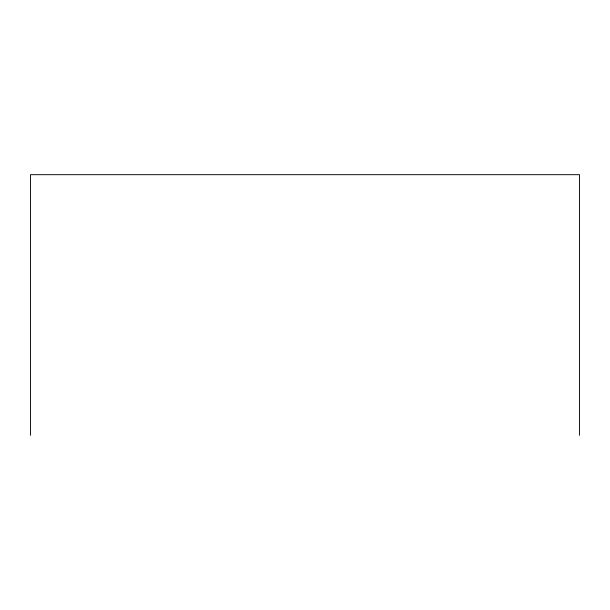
<?xml version="1.0" encoding="UTF-8"?>
<svg xmlns="http://www.w3.org/2000/svg" width="610" height="610" viewBox="0 0 610 610"><rect width="100%" height="100%" fill="white"/><g stroke="black" fill="none" stroke-linecap="round" stroke-linejoin="round"><path stroke-width="0.91" d="M579.5 435.319L579.5 174.681L30.5 174.681L30.5 435.319"/></g></svg>
